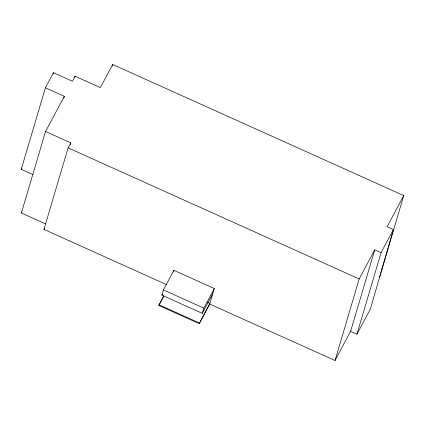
<?xml version="1.0" encoding="UTF-8"?>
<svg xmlns="http://www.w3.org/2000/svg" width="425" height="425" viewBox="0 0 425 425"><rect width="100%" height="100%" fill="white"/><g stroke="black" fill="none" stroke-linecap="round" stroke-linejoin="round"><path stroke-width="0.64" d="M33.086 174.654L21.25 169.32L45.406 87.778L53.46 72.707L72.399 81.239L75.087 76.218L100.343 87.593L112.694 64.488L403.75 195.59L387.127 226.679L393.444 229.527L370.334 309.108L356.91 334.225L350.593 331.378L374.749 249.836L381.06 252.684L356.91 334.225M53.088 73.971L53.46 72.707M45.443 223.847L21.393 213.01L45.544 131.474L64.345 96.31L45.406 87.778M63.782 98.207L64.345 96.31M74.71 77.483L75.087 76.218M166.26 284.5L43.961 229.41L68.117 147.868L70.8 142.848L45.544 131.474M70.237 144.744L70.8 142.848M112.131 66.385L112.694 64.488M212.75 293.744L202.279 313.337L161.872 295.136L163.413 289.919L173.889 270.332L214.296 288.533L209.695 304.061L199.219 323.653L158.812 305.453L163.944 295.561M173.373 272.069L173.889 270.332M199.219 323.653L209.892 303.392L207.48 302.303M202.279 313.337L203.819 308.12L214.296 288.533M209.695 304.061L335.017 360.512L359.173 278.97L374.749 249.836M379.594 277.132L403.75 195.59M21.25 169.32L21.872 168.162M21.393 213.01L22.01 211.857M43.961 229.41L44.561 228.294M161.872 295.136L162.488 293.983M158.812 305.453L163.742 296.23M381.06 252.684L393.444 229.527M335.017 360.512L350.593 331.378M68.117 147.868L359.173 278.97M163.413 289.919L203.819 308.12M159.014 304.778L199.421 322.979"/></g></svg>
